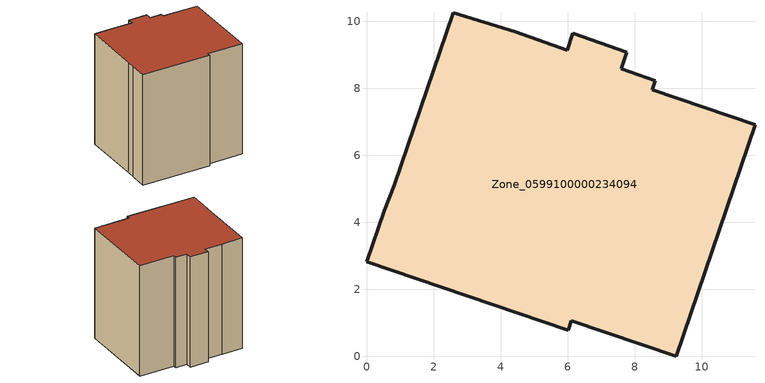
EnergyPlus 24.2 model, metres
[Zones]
Zone_0599100000234094
 floor ground (C_G): 2.59,10.27 4.44,9.69 5.99,9.14 6.16,9.64 7.77,9.08 7.6,8.58 8.62,8.23 8.53,7.96 11.59,6.91 9.24,0 6.12,1.06 6.02,0.78 0,2.83 0.53,4.35 0.82,5.11 z0
 wall outside (C_F): 7.77,9.08 6.16,9.64 5.99,9.14 4.44,9.69 2.59,10.27 0.82,5.11 0.53,4.35 0,2.83 6.02,0.78 6.12,1.06 9.24,0 11.59,6.91 8.53,7.96 8.62,8.23 7.6,8.58 7.77,9.08 z0:10.42
 roof outside (C_R): 4.44,9.69 2.59,10.27 0.82,5.11 0.53,4.35 0,2.83 6.02,0.78 6.12,1.06 9.24,0 11.59,6.91 8.53,7.96 8.62,8.23 7.6,8.58 7.77,9.08 6.16,9.64 5.99,9.14 z10.42
[BUILDING]
Pand.0599100000234094: North Axis=0; Terrain=City; Loads Convergence Tolerance Value=0.04; Temperature Convergence Tolerance Value=0.4; Solar Distribution=FullExterior; Maximum Number of Warmup Days=25; Minimum Number of Warmup Days=1
[Site:Location]
Rotterdam.The.Hague.AP_ZH_NLD Design_Conditions: Latitude=51.96; Longitude=4.45; Time Zone=1; Elevation=-4.5
[SITE:GROUNDTEMPERATURE:BUILDINGSURFACE]
18, 18, 18, 18, 18, 18, 18, 18, 18, 18, 18, 18
[MATERIAL] Thermal Absorptance=0.9; Solar Absorptance=0.7; Visible Absorptance=0.7
Name | Roughness | Thickness | Conductivity | Density | Specific Heat
G.D.1965-1974 | MediumSmooth | 0.15 | 0.882353 | 540 | 1210
F.D.1965-1974 | Rough | 0.3 | 0.697674 | 1920 | 840
R.D.1965-1974 | MediumRough | 0.2 | 0.232558 | 1500 | 1000
[CONSTRUCTION]
C_G: G.D.1965-1974
C_F: F.D.1965-1974
C_R: R.D.1965-1974
[ZONE]
Zone_0599100000234094: Type=1; Multiplier=1; Ceiling Height=Autocalculate; Volume=Autocalculate; Floor Area=autocalculate; Part of Total Floor Area=Yes
[ZONEINFILTRATION:DESIGNFLOWRATE]
Infil_Zone_0599100000234094: Zone or ZoneList or Space or SpaceList=Zone_0599100000234094; Schedule=AlwaysOn; Design Flow Rate Calculation Method=Flow/Area; Flow Rate per Floor Area=0.0042; Constant Term Coefficient=1; Temperature Term Coefficient=0; Velocity Term Coefficient=0; Velocity Squared Term Coefficient=0
[HVACTEMPLATE:ZONE:IDEALLOADSAIRSYSTEM]
Zone_0599100000234094: Maximum Heating Supply Air Temperature=50; Minimum Cooling Supply Air Temperature=13; Maximum Heating Supply Air Humidity Ratio=0.0156; Minimum Cooling Supply Air Humidity Ratio=0.0077; Heating Limit=NoLimit; Cooling Limit=NoLimit; Dehumidification Control Type=ConstantSensibleHeatRatio; Cooling Sensible Heat Ratio=0.7; Dehumidification Setpoint=60; Humidification Control Type=None; Humidification Setpoint=30; Outdoor Air Method=None; Outdoor Air Flow Rate per Person=0.00944; Outdoor Air Flow Rate per Zone Floor Area=0; Outdoor Air Flow Rate per Zone=0; Demand Controlled Ventilation Type=None; Outdoor Air Economizer Type=NoEconomizer; Heat Recovery Type=None; Sensible Heat Recovery Effectiveness=0.7; Latent Heat Recovery Effectiveness=0.65
[ZONECONTROL:THERMOSTAT]
ThermostatControl_Zone_0599100000234094: Zone or ZoneList=Zone_0599100000234094; Control Type Schedule=DualSetpointControlType; Control 1=Thermostat_Zone_0599100000234094; Temperature Difference Between Cutout And Setpoint=0
[THERMOSTATSETPOINT:DUALSETPOINT]
Thermostat_Zone_0599100000234094: Heating Setpoint Temperature Schedule=HeatingSetpoint_Zone_0599100000234094; Cooling Setpoint Temperature Schedule=CoolingSetpoint_Zone_0599100000234094
[SCHEDULE:COMPACT]
HeatingSetpoint_Zone_0599100000234094: Through: 12/31, For: AllDays, Until: 24:00, 21
CoolingSetpoint_Zone_0599100000234094: Through: 12/31, For: AllDays, Until: 24:00, 24
DualSetpointControlType: Through: 12/31, For: AllDays, Until: 24:00, 4
AlwaysOn: Through: 12/31, For: AllDays, Until: 24:00, 1
